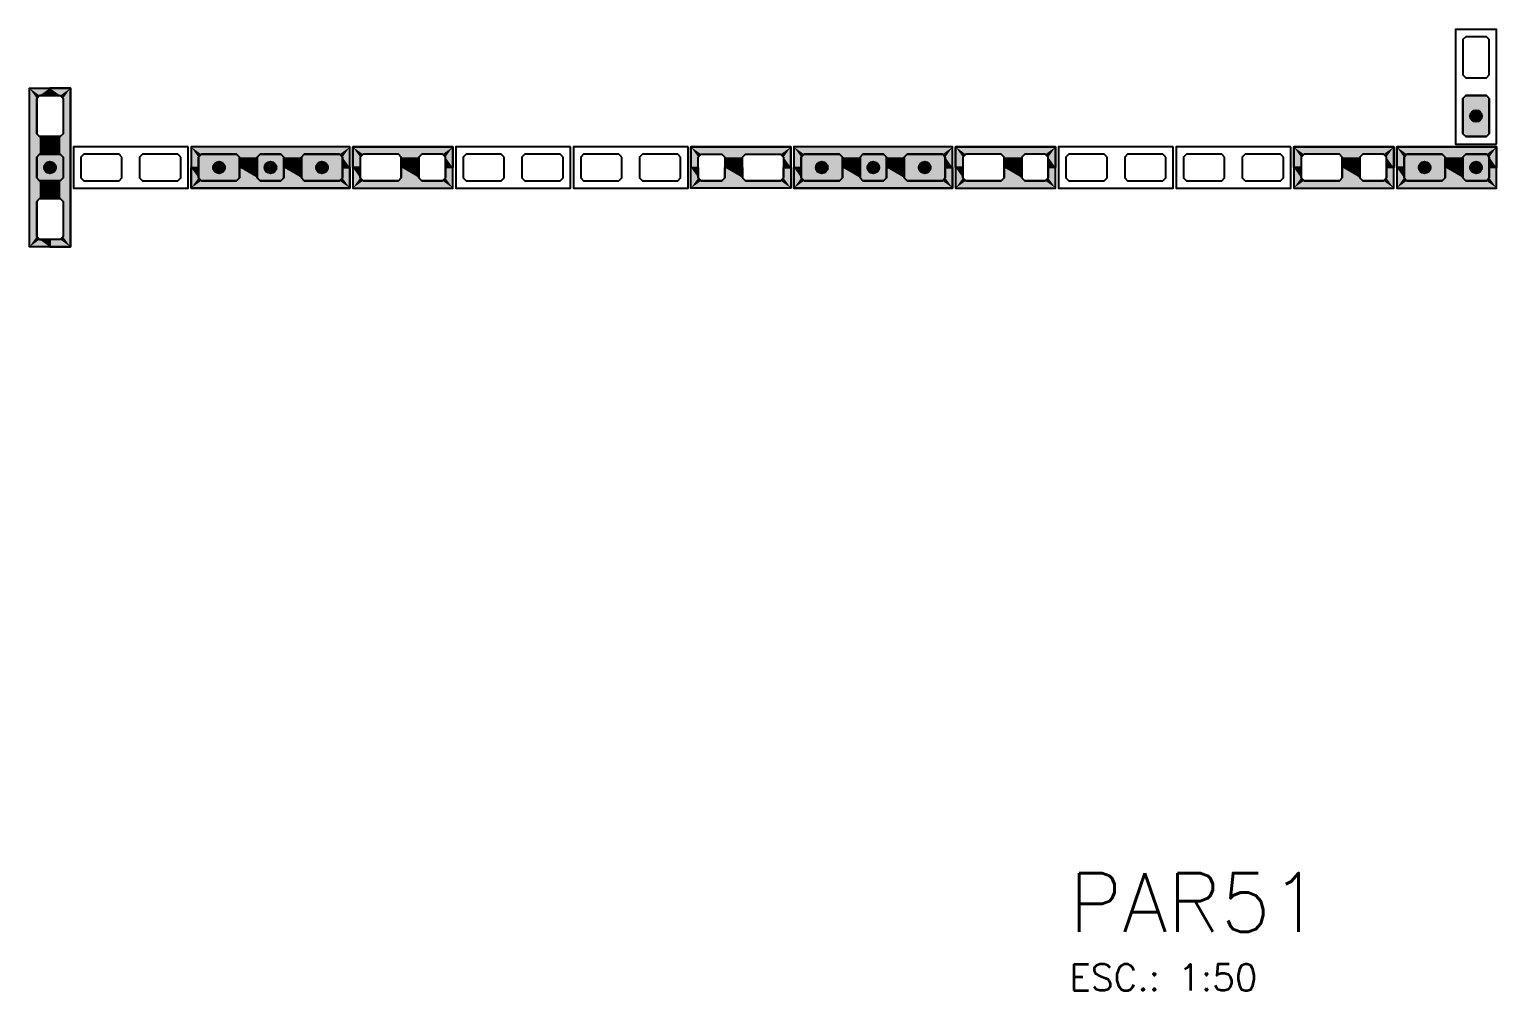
# Model space of a CAD drawing. Extents: x -1.9 to 86, y -1.6 to 60.9.
# Drawn here: x 22.74 to 32.72, y 21.51 to 28.05 of the extents above; entities that cross this region are included whole.
import ezdxf

# ---------------------------------------------------------------- set-up
doc = ezdxf.new("R2010")
doc.units = 0
doc.header["$MEASUREMENT"] = 0
for name, color, linetype in [('PENA_01', 1, 'CONTINUOUS'), ('PENA_02', 2, 'CONTINUOUS'), ('PENA_03', 3, 'CONTINUOUS'), ('PENA_06', 6, 'CONTINUOUS'), ('PENA_11', 252, 'CONTINUOUS'), ('PENA_19', 240, 'CONTINUOUS'), ('PENA_21', 100, 'CONTINUOUS')]:
    doc.layers.add(name, color=color, linetype=linetype)
doc.styles.get("Standard").update_dxf_attribs({"font": 'ROMANS.SHX'})

msp = doc.modelspace()

# ---------------------------------------------------------------- linework, layer by layer
at = {"layer": 'PENA_01', "linetype": 'Continuous'}
for points in [[(32.6496, 27.7206), (32.6696, 27.7406), (32.6696, 27.9806), (32.6496, 28.0006), (32.5096, 28.0006), (32.4896, 27.9806), (32.4896, 27.7406), (32.5096, 27.7206), (32.6496, 27.7206)], [(22.9496, 27.6006), (22.9696, 27.5806), (22.9696, 27.3406), (22.9496, 27.3206), (22.8096, 27.3206), (22.7896, 27.3406), (22.7896, 27.5806), (22.8096, 27.6006), (22.9496, 27.6006)], [(32.6496, 27.3206), (32.6696, 27.3406), (32.6696, 27.5806), (32.6496, 27.6006), (32.5096, 27.6006), (32.4896, 27.5806), (32.4896, 27.3406), (32.5096, 27.3206), (32.6496, 27.3206)], [(22.9496, 27.2006), (22.9696, 27.1806), (22.9696, 27.0406), (22.9496, 27.0206), (22.8096, 27.0206), (22.7896, 27.0406), (22.7896, 27.1806), (22.8096, 27.2006), (22.9496, 27.2006)], [(23.3696, 27.1806), (23.3496, 27.2006), (23.1096, 27.2006), (23.0896, 27.1806), (23.0896, 27.0406), (23.1096, 27.0206), (23.3496, 27.0206), (23.3696, 27.0406), (23.3696, 27.1806)], [(23.7696, 27.1806), (23.7496, 27.2006), (23.5096, 27.2006), (23.4896, 27.1806), (23.4896, 27.0406), (23.5096, 27.0206), (23.7496, 27.0206), (23.7696, 27.0406), (23.7696, 27.1806)], [(23.8896, 27.0406), (23.9096, 27.0206), (24.1496, 27.0206), (24.1696, 27.0406), (24.1696, 27.1806), (24.1496, 27.2006), (23.9096, 27.2006), (23.8896, 27.1806), (23.8896, 27.0406)], [(24.2896, 27.0406), (24.3096, 27.0206), (24.4496, 27.0206), (24.4696, 27.0406), (24.4696, 27.1806), (24.4496, 27.2006), (24.3096, 27.2006), (24.2896, 27.1806), (24.2896, 27.0406)], [(24.5896, 27.0406), (24.6096, 27.0206), (24.8496, 27.0206), (24.8696, 27.0406), (24.8696, 27.1806), (24.8496, 27.2006), (24.6096, 27.2006), (24.5896, 27.1806), (24.5896, 27.0406)], [(25.2496, 27.2006), (25.0096, 27.2006), (24.9896, 27.1806), (24.9896, 27.0406), (25.0096, 27.0206), (25.2496, 27.0206), (25.2696, 27.0406), (25.2696, 27.1806), (25.2496, 27.2006)], [(25.5496, 27.2006), (25.4096, 27.2006), (25.3896, 27.1806), (25.3896, 27.0406), (25.4096, 27.0206), (25.5496, 27.0206), (25.5696, 27.0406), (25.5696, 27.1806), (25.5496, 27.2006)], [(25.9696, 27.1806), (25.9496, 27.2006), (25.7096, 27.2006), (25.6896, 27.1806), (25.6896, 27.0406), (25.7096, 27.0206), (25.9496, 27.0206), (25.9696, 27.0406), (25.9696, 27.1806)], [(26.3696, 27.1806), (26.3496, 27.2006), (26.1096, 27.2006), (26.0896, 27.1806), (26.0896, 27.0406), (26.1096, 27.0206), (26.3496, 27.0206), (26.3696, 27.0406), (26.3696, 27.1806)], [(26.7696, 27.1806), (26.7496, 27.2006), (26.5096, 27.2006), (26.4896, 27.1806), (26.4896, 27.0406), (26.5096, 27.0206), (26.7496, 27.0206), (26.7696, 27.0406), (26.7696, 27.1806)], [(27.1696, 27.1806), (27.1496, 27.2006), (26.9096, 27.2006), (26.8896, 27.1806), (26.8896, 27.0406), (26.9096, 27.0206), (27.1496, 27.0206), (27.1696, 27.0406), (27.1696, 27.1806)], [(27.3096, 27.2006), (27.4496, 27.2006), (27.4696, 27.1806), (27.4696, 27.0406), (27.4496, 27.0206), (27.3096, 27.0206), (27.2896, 27.0406), (27.2896, 27.1806), (27.3096, 27.2006)], [(27.6096, 27.2006), (27.8496, 27.2006), (27.8696, 27.1806), (27.8696, 27.0406), (27.8496, 27.0206), (27.6096, 27.0206), (27.5896, 27.0406), (27.5896, 27.1806), (27.6096, 27.2006)], [(27.9896, 27.0406), (28.0096, 27.0206), (28.2496, 27.0206), (28.2696, 27.0406), (28.2696, 27.1806), (28.2496, 27.2006), (28.0096, 27.2006), (27.9896, 27.1806), (27.9896, 27.0406)], [(28.3896, 27.0406), (28.4096, 27.0206), (28.5496, 27.0206), (28.5696, 27.0406), (28.5696, 27.1806), (28.5496, 27.2006), (28.4096, 27.2006), (28.3896, 27.1806), (28.3896, 27.0406)], [(28.6896, 27.0406), (28.7096, 27.0206), (28.9496, 27.0206), (28.9696, 27.0406), (28.9696, 27.1806), (28.9496, 27.2006), (28.7096, 27.2006), (28.6896, 27.1806), (28.6896, 27.0406)], [(29.3496, 27.2006), (29.1096, 27.2006), (29.0896, 27.1806), (29.0896, 27.0406), (29.1096, 27.0206), (29.3496, 27.0206), (29.3696, 27.0406), (29.3696, 27.1806), (29.3496, 27.2006)], [(29.6496, 27.2006), (29.5096, 27.2006), (29.4896, 27.1806), (29.4896, 27.0406), (29.5096, 27.0206), (29.6496, 27.0206), (29.6696, 27.0406), (29.6696, 27.1806), (29.6496, 27.2006)], [(30.0696, 27.1806), (30.0496, 27.2006), (29.8096, 27.2006), (29.7896, 27.1806), (29.7896, 27.0406), (29.8096, 27.0206), (30.0496, 27.0206), (30.0696, 27.0406), (30.0696, 27.1806)], [(30.4696, 27.1806), (30.4496, 27.2006), (30.2096, 27.2006), (30.1896, 27.1806), (30.1896, 27.0406), (30.2096, 27.0206), (30.4496, 27.0206), (30.4696, 27.0406), (30.4696, 27.1806)], [(30.8696, 27.1806), (30.8496, 27.2006), (30.6096, 27.2006), (30.5896, 27.1806), (30.5896, 27.0406), (30.6096, 27.0206), (30.8496, 27.0206), (30.8696, 27.0406), (30.8696, 27.1806)], [(31.2696, 27.1806), (31.2496, 27.2006), (31.0096, 27.2006), (30.9896, 27.1806), (30.9896, 27.0406), (31.0096, 27.0206), (31.2496, 27.0206), (31.2696, 27.0406), (31.2696, 27.1806)], [(31.6496, 27.2006), (31.4096, 27.2006), (31.3896, 27.1806), (31.3896, 27.0406), (31.4096, 27.0206), (31.6496, 27.0206), (31.6696, 27.0406), (31.6696, 27.1806), (31.6496, 27.2006)], [(31.9496, 27.2006), (31.8096, 27.2006), (31.7896, 27.1806), (31.7896, 27.0406), (31.8096, 27.0206), (31.9496, 27.0206), (31.9696, 27.0406), (31.9696, 27.1806), (31.9496, 27.2006)], [(32.3496, 27.2006), (32.1096, 27.2006), (32.0896, 27.1806), (32.0896, 27.0406), (32.1096, 27.0206), (32.3496, 27.0206), (32.3696, 27.0406), (32.3696, 27.1806), (32.3496, 27.2006)], [(32.6496, 27.2006), (32.5096, 27.2006), (32.4896, 27.1806), (32.4896, 27.0406), (32.5096, 27.0206), (32.6496, 27.0206), (32.6696, 27.0406), (32.6696, 27.1806), (32.6496, 27.2006)], [(22.9496, 26.9006), (22.9696, 26.8806), (22.9696, 26.6406), (22.9496, 26.6206), (22.8096, 26.6206), (22.7896, 26.6406), (22.7896, 26.8806), (22.8096, 26.9006), (22.9496, 26.9006)]]:
    msp.add_lwpolyline(points, dxfattribs=at)
at = {"layer": 'PENA_02', "linetype": 'Continuous'}
for p, q in [((22.7396, 26.5706), (22.7396, 27.6506)), ((22.7396, 27.6506), (23.0196, 27.6506)), ((23.0196, 27.6506), (23.0196, 26.5706)), ((24.9196, 27.2506), (23.8396, 27.2506)), ((23.8396, 27.2506), (23.8396, 26.9706)), ((24.9196, 26.9706), (24.9196, 27.2506)), ((29.0196, 27.2506), (27.9396, 27.2506)), ((27.9396, 27.2506), (27.9396, 26.9706)), ((29.0196, 26.9706), (29.0196, 27.2506)), ((23.8396, 26.9706), (24.9196, 26.9706)), ((27.9396, 26.9706), (29.0196, 26.9706)), ((23.0196, 26.5706), (22.7396, 26.5706))]:
    msp.add_line(p, q, dxfattribs=at)
for points in [[(32.7196, 27.2706), (32.7196, 28.0506), (32.4396, 28.0506), (32.4396, 27.2706), (32.7196, 27.2706)], [(23.8196, 27.2506), (23.0396, 27.2506), (23.0396, 26.9706), (23.8196, 26.9706), (23.8196, 27.2506)], [(25.6196, 27.2506), (24.9396, 27.2506), (24.9396, 26.9706), (25.6196, 26.9706), (25.6196, 27.2506)], [(26.4196, 27.2506), (25.6396, 27.2506), (25.6396, 26.9706), (26.4196, 26.9706), (26.4196, 27.2506)], [(27.2196, 27.2506), (26.4396, 27.2506), (26.4396, 26.9706), (27.2196, 26.9706), (27.2196, 27.2506)], [(27.2396, 27.2506), (27.9196, 27.2506), (27.9196, 26.9706), (27.2396, 26.9706), (27.2396, 27.2506)], [(29.7196, 27.2506), (29.0396, 27.2506), (29.0396, 26.9706), (29.7196, 26.9706), (29.7196, 27.2506)], [(30.5196, 27.2506), (29.7396, 27.2506), (29.7396, 26.9706), (30.5196, 26.9706), (30.5196, 27.2506)], [(31.3196, 27.2506), (30.5396, 27.2506), (30.5396, 26.9706), (31.3196, 26.9706), (31.3196, 27.2506)], [(32.0196, 27.2506), (31.3396, 27.2506), (31.3396, 26.9706), (32.0196, 26.9706), (32.0196, 27.2506)], [(32.7196, 27.2506), (32.0396, 27.2506), (32.0396, 26.9706), (32.7196, 26.9706), (32.7196, 27.2506)]]:
    msp.add_lwpolyline(points, dxfattribs=at)
at = {"layer": 'PENA_03', "linetype": 'Continuous'}
for points in [[(32.5096, 27.3206), (32.4896, 27.3406), (32.4896, 27.5806), (32.5096, 27.6006), (32.6496, 27.6006), (32.6696, 27.5806), (32.6696, 27.3406), (32.6496, 27.3206), (32.5096, 27.3206)], [(22.9696, 27.0406), (22.9496, 27.0206), (22.8096, 27.0206), (22.7896, 27.0406), (22.7896, 27.1806), (22.8096, 27.2006), (22.9496, 27.2006), (22.9696, 27.1806), (22.9696, 27.0406)], [(24.1696, 27.0406), (24.1496, 27.0206), (23.9096, 27.0206), (23.8896, 27.0406), (23.8896, 27.1806), (23.9096, 27.2006), (24.1496, 27.2006), (24.1696, 27.1806), (24.1696, 27.0406)], [(24.4696, 27.0406), (24.4496, 27.0206), (24.3096, 27.0206), (24.2896, 27.0406), (24.2896, 27.1806), (24.3096, 27.2006), (24.4496, 27.2006), (24.4696, 27.1806), (24.4696, 27.0406)], [(24.8696, 27.0406), (24.8496, 27.0206), (24.6096, 27.0206), (24.5896, 27.0406), (24.5896, 27.1806), (24.6096, 27.2006), (24.8496, 27.2006), (24.8696, 27.1806), (24.8696, 27.0406)], [(28.2696, 27.0406), (28.2496, 27.0206), (28.0096, 27.0206), (27.9896, 27.0406), (27.9896, 27.1806), (28.0096, 27.2006), (28.2496, 27.2006), (28.2696, 27.1806), (28.2696, 27.0406)], [(28.5696, 27.0406), (28.5496, 27.0206), (28.4096, 27.0206), (28.3896, 27.0406), (28.3896, 27.1806), (28.4096, 27.2006), (28.5496, 27.2006), (28.5696, 27.1806), (28.5696, 27.0406)], [(28.9696, 27.0406), (28.9496, 27.0206), (28.7096, 27.0206), (28.6896, 27.0406), (28.6896, 27.1806), (28.7096, 27.2006), (28.9496, 27.2006), (28.9696, 27.1806), (28.9696, 27.0406)], [(32.3696, 27.0406), (32.3496, 27.0206), (32.1096, 27.0206), (32.0896, 27.0406), (32.0896, 27.1806), (32.1096, 27.2006), (32.3496, 27.2006), (32.3696, 27.1806), (32.3696, 27.0406)], [(32.6696, 27.0406), (32.6496, 27.0206), (32.5096, 27.0206), (32.4896, 27.0406), (32.4896, 27.1806), (32.5096, 27.2006), (32.6496, 27.2006), (32.6696, 27.1806), (32.6696, 27.0406)]]:
    msp.add_lwpolyline(points, dxfattribs=at)
for centre in [(32.5796, 27.4606), (22.8796, 27.1106), (24.0296, 27.1106), (24.3796, 27.1106), (24.7296, 27.1106), (28.1296, 27.1106), (28.4796, 27.1106), (28.8296, 27.1106), (32.2296, 27.1106), (32.5796, 27.1106)]:
    msp.add_circle(centre, 0.04, dxfattribs=at)
for points in [[(32.6196, 27.4606), (32.5596, 27.4952), (32.542, 27.4742)], [(32.6196, 27.4606), (32.542, 27.4742), (32.542, 27.4469)], [(32.6196, 27.4606), (32.542, 27.4469), (32.5596, 27.4259)], [(32.6196, 27.4606), (32.5866, 27.5), (32.5596, 27.4952)], [(32.6196, 27.4606), (32.5596, 27.4259), (32.5866, 27.4212)], [(32.6196, 27.4606), (32.6103, 27.4863), (32.5866, 27.5)], [(32.6196, 27.4606), (32.5866, 27.4212), (32.6103, 27.4349)], [(32.6196, 27.4606), (32.6103, 27.4349), (32.6196, 27.4606)], [(22.9196, 27.1106), (22.8866, 27.15), (22.8596, 27.1452)], [(22.9196, 27.1106), (22.9103, 27.1363), (22.8866, 27.15)], [(24.0696, 27.1106), (24.0366, 27.15), (24.0096, 27.1452)], [(24.0696, 27.1106), (24.0603, 27.1363), (24.0366, 27.15)], [(24.4196, 27.1106), (24.3866, 27.15), (24.3596, 27.1452)], [(24.4196, 27.1106), (24.4103, 27.1363), (24.3866, 27.15)], [(24.7696, 27.1106), (24.7366, 27.15), (24.7096, 27.1452)], [(24.7696, 27.1106), (24.7603, 27.1363), (24.7366, 27.15)], [(28.1696, 27.1106), (28.1366, 27.15), (28.1096, 27.1452)], [(28.1696, 27.1106), (28.1603, 27.1363), (28.1366, 27.15)], [(28.5196, 27.1106), (28.4866, 27.15), (28.4596, 27.1452)], [(28.5196, 27.1106), (28.5103, 27.1363), (28.4866, 27.15)], [(28.8696, 27.1106), (28.8366, 27.15), (28.8096, 27.1452)], [(28.8696, 27.1106), (28.8603, 27.1363), (28.8366, 27.15)], [(32.2696, 27.1106), (32.2366, 27.15), (32.2096, 27.1452)], [(32.2696, 27.1106), (32.2603, 27.1363), (32.2366, 27.15)], [(32.6196, 27.1106), (32.5866, 27.15), (32.5596, 27.1452)], [(32.6196, 27.1106), (32.6103, 27.1363), (32.5866, 27.15)], [(22.9196, 27.1106), (22.8596, 27.1452), (22.842, 27.1242)], [(22.9196, 27.1106), (22.842, 27.1242), (22.842, 27.0969)], [(22.9196, 27.1106), (22.842, 27.0969), (22.8596, 27.0759)], [(22.9196, 27.1106), (22.8596, 27.0759), (22.8866, 27.0712)], [(22.9196, 27.1106), (22.8866, 27.0712), (22.9103, 27.0849)], [(22.9196, 27.1106), (22.9103, 27.0849), (22.9196, 27.1106)], [(24.0696, 27.1106), (24.0096, 27.1452), (23.992, 27.1242)], [(24.0696, 27.1106), (23.992, 27.1242), (23.992, 27.0969)], [(24.0696, 27.1106), (23.992, 27.0969), (24.0096, 27.0759)], [(24.0696, 27.1106), (24.0096, 27.0759), (24.0366, 27.0712)], [(24.0696, 27.1106), (24.0366, 27.0712), (24.0603, 27.0849)], [(24.0696, 27.1106), (24.0603, 27.0849), (24.0696, 27.1106)], [(24.4196, 27.1106), (24.3596, 27.1452), (24.342, 27.1242)], [(24.4196, 27.1106), (24.342, 27.1242), (24.342, 27.0969)], [(24.4196, 27.1106), (24.342, 27.0969), (24.3596, 27.0759)], [(24.4196, 27.1106), (24.3596, 27.0759), (24.3866, 27.0712)], [(24.4196, 27.1106), (24.3866, 27.0712), (24.4103, 27.0849)], [(24.4196, 27.1106), (24.4103, 27.0849), (24.4196, 27.1106)], [(24.7696, 27.1106), (24.7096, 27.1452), (24.692, 27.1242)], [(24.7696, 27.1106), (24.692, 27.1242), (24.692, 27.0969)], [(24.7696, 27.1106), (24.692, 27.0969), (24.7096, 27.0759)], [(24.7696, 27.1106), (24.7096, 27.0759), (24.7366, 27.0712)], [(24.7696, 27.1106), (24.7366, 27.0712), (24.7603, 27.0849)], [(24.7696, 27.1106), (24.7603, 27.0849), (24.7696, 27.1106)], [(28.1696, 27.1106), (28.1096, 27.1452), (28.092, 27.1242)], [(28.1696, 27.1106), (28.092, 27.1242), (28.092, 27.0969)], [(28.1696, 27.1106), (28.092, 27.0969), (28.1096, 27.0759)], [(28.1696, 27.1106), (28.1096, 27.0759), (28.1366, 27.0712)], [(28.1696, 27.1106), (28.1366, 27.0712), (28.1603, 27.0849)], [(28.1696, 27.1106), (28.1603, 27.0849), (28.1696, 27.1106)], [(28.5196, 27.1106), (28.4596, 27.1452), (28.442, 27.1242)], [(28.5196, 27.1106), (28.442, 27.1242), (28.442, 27.0969)], [(28.5196, 27.1106), (28.442, 27.0969), (28.4596, 27.0759)], [(28.5196, 27.1106), (28.4596, 27.0759), (28.4866, 27.0712)], [(28.5196, 27.1106), (28.4866, 27.0712), (28.5103, 27.0849)], [(28.5196, 27.1106), (28.5103, 27.0849), (28.5196, 27.1106)], [(28.8696, 27.1106), (28.8096, 27.1452), (28.792, 27.1242)], [(28.8696, 27.1106), (28.792, 27.1242), (28.792, 27.0969)], [(28.8696, 27.1106), (28.792, 27.0969), (28.8096, 27.0759)], [(28.8696, 27.1106), (28.8096, 27.0759), (28.8366, 27.0712)], [(28.8696, 27.1106), (28.8366, 27.0712), (28.8603, 27.0849)], [(28.8696, 27.1106), (28.8603, 27.0849), (28.8696, 27.1106)], [(32.2696, 27.1106), (32.2096, 27.1452), (32.192, 27.1242)], [(32.2696, 27.1106), (32.192, 27.1242), (32.192, 27.0969)], [(32.2696, 27.1106), (32.192, 27.0969), (32.2096, 27.0759)], [(32.2696, 27.1106), (32.2096, 27.0759), (32.2366, 27.0712)], [(32.2696, 27.1106), (32.2366, 27.0712), (32.2603, 27.0849)], [(32.2696, 27.1106), (32.2603, 27.0849), (32.2696, 27.1106)], [(32.6196, 27.1106), (32.5596, 27.1452), (32.542, 27.1242)], [(32.6196, 27.1106), (32.542, 27.1242), (32.542, 27.0969)], [(32.6196, 27.1106), (32.542, 27.0969), (32.5596, 27.0759)], [(32.6196, 27.1106), (32.5596, 27.0759), (32.5866, 27.0712)], [(32.6196, 27.1106), (32.5866, 27.0712), (32.6103, 27.0849)], [(32.6196, 27.1106), (32.6103, 27.0849), (32.6196, 27.1106)]]:
    msp.add_solid(points, dxfattribs=at)
at = {"layer": 'PENA_11', "linetype": 'Continuous'}
for points in [[(32.5096, 27.3206), (32.4896, 27.5806), (32.5096, 27.6006)], [(32.5096, 27.3206), (32.4896, 27.3406), (32.4896, 27.5806)], [(32.5096, 27.3206), (32.5096, 27.6006), (32.6496, 27.6006)], [(32.5096, 27.3206), (32.6496, 27.6006), (32.6696, 27.5806)], [(32.5096, 27.3206), (32.6696, 27.5806), (32.6696, 27.3406)], [(32.5096, 27.3206), (32.6696, 27.3406), (32.6496, 27.3206)], [(32.5096, 27.3206), (32.6496, 27.3206), (32.5096, 27.3206)], [(22.9696, 27.0406), (22.7896, 27.1806), (22.8096, 27.2006)], [(22.9696, 27.0406), (22.7896, 27.0406), (22.7896, 27.1806)], [(22.9696, 27.0406), (22.8096, 27.2006), (22.9496, 27.2006)], [(22.9696, 27.0406), (22.9496, 27.2006), (22.9696, 27.1806)], [(22.9696, 27.0406), (22.9696, 27.1806), (22.9696, 27.0406)], [(24.1696, 27.0406), (23.8896, 27.1806), (23.9096, 27.2006)], [(24.1696, 27.0406), (23.8896, 27.0406), (23.8896, 27.1806)], [(24.1696, 27.0406), (23.9096, 27.2006), (24.1496, 27.2006)], [(24.1696, 27.0406), (24.1496, 27.2006), (24.1696, 27.1806)], [(24.1696, 27.0406), (24.1696, 27.1806), (24.1696, 27.0406)], [(24.4696, 27.0406), (24.2896, 27.1806), (24.3096, 27.2006)], [(24.4696, 27.0406), (24.2896, 27.0406), (24.2896, 27.1806)], [(24.4696, 27.0406), (24.3096, 27.2006), (24.4496, 27.2006)], [(24.4696, 27.0406), (24.4496, 27.2006), (24.4696, 27.1806)], [(24.4696, 27.0406), (24.4696, 27.1806), (24.4696, 27.0406)], [(24.8696, 27.0406), (24.5896, 27.1806), (24.6096, 27.2006)], [(24.8696, 27.0406), (24.5896, 27.0406), (24.5896, 27.1806)], [(24.8696, 27.0406), (24.6096, 27.2006), (24.8496, 27.2006)], [(24.8696, 27.0406), (24.8496, 27.2006), (24.8696, 27.1806)], [(24.8696, 27.0406), (24.8696, 27.1806), (24.8696, 27.0406)], [(28.2696, 27.0406), (27.9896, 27.1806), (28.0096, 27.2006)], [(28.2696, 27.0406), (27.9896, 27.0406), (27.9896, 27.1806)], [(28.2696, 27.0406), (28.0096, 27.2006), (28.2496, 27.2006)], [(28.2696, 27.0406), (28.2496, 27.2006), (28.2696, 27.1806)], [(28.2696, 27.0406), (28.2696, 27.1806), (28.2696, 27.0406)], [(28.5696, 27.0406), (28.3896, 27.1806), (28.4096, 27.2006)], [(28.5696, 27.0406), (28.3896, 27.0406), (28.3896, 27.1806)], [(28.5696, 27.0406), (28.4096, 27.2006), (28.5496, 27.2006)], [(28.5696, 27.0406), (28.5496, 27.2006), (28.5696, 27.1806)], [(28.5696, 27.0406), (28.5696, 27.1806), (28.5696, 27.0406)], [(28.9696, 27.0406), (28.6896, 27.1806), (28.7096, 27.2006)], [(28.9696, 27.0406), (28.6896, 27.0406), (28.6896, 27.1806)], [(28.9696, 27.0406), (28.7096, 27.2006), (28.9496, 27.2006)], [(28.9696, 27.0406), (28.9496, 27.2006), (28.9696, 27.1806)], [(28.9696, 27.0406), (28.9696, 27.1806), (28.9696, 27.0406)], [(32.3696, 27.0406), (32.0896, 27.1806), (32.1096, 27.2006)], [(32.3696, 27.0406), (32.0896, 27.0406), (32.0896, 27.1806)], [(32.3696, 27.0406), (32.1096, 27.2006), (32.3496, 27.2006)], [(32.3696, 27.0406), (32.3496, 27.2006), (32.3696, 27.1806)], [(32.3696, 27.0406), (32.3696, 27.1806), (32.3696, 27.0406)], [(32.6696, 27.0406), (32.4896, 27.1806), (32.5096, 27.2006)], [(32.6696, 27.0406), (32.4896, 27.0406), (32.4896, 27.1806)], [(32.6696, 27.0406), (32.5096, 27.2006), (32.6496, 27.2006)], [(32.6696, 27.0406), (32.6496, 27.2006), (32.6696, 27.1806)], [(32.6696, 27.0406), (32.6696, 27.1806), (32.6696, 27.0406)], [(22.9696, 27.0406), (22.8096, 27.0206), (22.7896, 27.0406)], [(22.9696, 27.0406), (22.9496, 27.0206), (22.8096, 27.0206)], [(24.1696, 27.0406), (23.9096, 27.0206), (23.8896, 27.0406)], [(24.1696, 27.0406), (24.1496, 27.0206), (23.9096, 27.0206)], [(24.4696, 27.0406), (24.3096, 27.0206), (24.2896, 27.0406)], [(24.4696, 27.0406), (24.4496, 27.0206), (24.3096, 27.0206)], [(24.8696, 27.0406), (24.6096, 27.0206), (24.5896, 27.0406)], [(24.8696, 27.0406), (24.8496, 27.0206), (24.6096, 27.0206)], [(28.2696, 27.0406), (28.0096, 27.0206), (27.9896, 27.0406)], [(28.2696, 27.0406), (28.2496, 27.0206), (28.0096, 27.0206)], [(28.5696, 27.0406), (28.4096, 27.0206), (28.3896, 27.0406)], [(28.5696, 27.0406), (28.5496, 27.0206), (28.4096, 27.0206)], [(28.9696, 27.0406), (28.7096, 27.0206), (28.6896, 27.0406)], [(28.9696, 27.0406), (28.9496, 27.0206), (28.7096, 27.0206)], [(32.3696, 27.0406), (32.1096, 27.0206), (32.0896, 27.0406)], [(32.3696, 27.0406), (32.3496, 27.0206), (32.1096, 27.0206)], [(32.6696, 27.0406), (32.5096, 27.0206), (32.4896, 27.0406)], [(32.6696, 27.0406), (32.6496, 27.0206), (32.5096, 27.0206)]]:
    msp.add_solid(points, dxfattribs=at)
at = {"layer": 'PENA_19', "linetype": 'Continuous'}
for points in [[(22.8796, 27.6506), (22.8796, 27.6006), (22.8096, 27.6006), (22.7896, 27.5806), (22.7896, 27.3406), (22.8096, 27.3206), (22.8796, 27.3206), (22.8796, 27.2006), (22.8096, 27.2006), (22.7896, 27.1806), (22.7896, 27.0406), (22.8096, 27.0206), (22.8796, 27.0206), (22.8796, 26.9006), (22.8096, 26.9006), (22.7896, 26.8806), (22.7896, 26.6406), (22.8096, 26.6206), (22.8796, 26.6206), (22.8796, 26.5706), (22.7396, 26.5706), (22.7396, 27.6506), (22.8796, 27.6506)], [(22.8796, 27.6506), (22.8796, 27.6006), (22.9496, 27.6006), (22.9696, 27.5806), (22.9696, 27.3406), (22.9496, 27.3206), (22.8796, 27.3206), (22.8796, 27.2006), (22.9496, 27.2006), (22.9696, 27.1806), (22.9696, 27.0406), (22.9496, 27.0206), (22.8796, 27.0206), (22.8796, 26.9006), (22.9496, 26.9006), (22.9696, 26.8806), (22.9696, 26.6406), (22.9496, 26.6206), (22.8796, 26.6206), (22.8796, 26.5706), (23.0196, 26.5706), (23.0196, 27.6506), (22.8796, 27.6506)], [(23.8396, 27.1106), (23.8896, 27.1106), (23.8896, 27.1806), (23.9096, 27.2006), (24.1496, 27.2006), (24.1696, 27.1806), (24.1696, 27.1106), (24.2896, 27.1106), (24.2896, 27.1806), (24.3096, 27.2006), (24.4496, 27.2006), (24.4696, 27.1806), (24.4696, 27.1106), (24.5896, 27.1106), (24.5896, 27.1806), (24.6096, 27.2006), (24.8496, 27.2006), (24.8696, 27.1806), (24.8696, 27.1106), (24.9196, 27.1106), (24.9196, 27.2506), (23.8396, 27.2506), (23.8396, 27.1106)], [(27.9396, 27.1106), (27.9896, 27.1106), (27.9896, 27.1806), (28.0096, 27.2006), (28.2496, 27.2006), (28.2696, 27.1806), (28.2696, 27.1106), (28.3896, 27.1106), (28.3896, 27.1806), (28.4096, 27.2006), (28.5496, 27.2006), (28.5696, 27.1806), (28.5696, 27.1106), (28.6896, 27.1106), (28.6896, 27.1806), (28.7096, 27.2006), (28.9496, 27.2006), (28.9696, 27.1806), (28.9696, 27.1106), (29.0196, 27.1106), (29.0196, 27.2506), (27.9396, 27.2506), (27.9396, 27.1106)], [(23.8396, 27.1106), (23.8896, 27.1106), (23.8896, 27.0406), (23.9096, 27.0206), (24.1496, 27.0206), (24.1696, 27.0406), (24.1696, 27.1106), (24.2896, 27.1106), (24.2896, 27.0406), (24.3096, 27.0206), (24.4496, 27.0206), (24.4696, 27.0406), (24.4696, 27.1106), (24.5896, 27.1106), (24.5896, 27.0406), (24.6096, 27.0206), (24.8496, 27.0206), (24.8696, 27.0406), (24.8696, 27.1106), (24.9196, 27.1106), (24.9196, 26.9706), (23.8396, 26.9706), (23.8396, 27.1106)], [(27.9396, 27.1106), (27.9896, 27.1106), (27.9896, 27.0406), (28.0096, 27.0206), (28.2496, 27.0206), (28.2696, 27.0406), (28.2696, 27.1106), (28.3896, 27.1106), (28.3896, 27.0406), (28.4096, 27.0206), (28.5496, 27.0206), (28.5696, 27.0406), (28.5696, 27.1106), (28.6896, 27.1106), (28.6896, 27.0406), (28.7096, 27.0206), (28.9496, 27.0206), (28.9696, 27.0406), (28.9696, 27.1106), (29.0196, 27.1106), (29.0196, 26.9706), (27.9396, 26.9706), (27.9396, 27.1106)]]:
    msp.add_lwpolyline(points, dxfattribs=at)
for points in [[(22.7396, 26.5706), (22.7396, 27.6506), (22.7896, 26.6406)], [(22.7396, 27.6506), (22.7896, 27.1806), (22.7896, 26.6406)], [(22.7896, 27.3406), (22.7896, 27.1806), (22.7396, 27.6506)], [(22.7896, 27.5806), (22.7396, 27.6506), (22.8096, 27.6006)], [(22.7396, 27.6506), (22.8796, 27.6506), (22.8096, 27.6006)], [(22.7396, 27.6506), (22.7896, 27.5806), (22.7896, 27.3406)], [(22.8796, 27.6506), (22.8796, 27.6006), (22.8096, 27.6006)], [(22.8796, 27.6506), (22.9496, 27.6006), (23.0196, 27.6506)], [(22.8796, 27.6506), (22.8796, 27.6006), (22.9496, 27.6006)], [(23.0196, 27.6506), (22.9496, 27.6006), (22.9696, 27.5806)], [(23.0196, 27.6506), (22.9696, 27.5806), (23.0196, 26.5706)], [(23.0196, 26.5706), (22.9696, 27.5806), (22.9696, 27.3406)], [(22.8096, 27.3206), (22.8096, 27.2006), (22.7896, 27.3406)], [(22.8096, 27.2006), (22.7896, 27.1806), (22.7896, 27.3406)], [(22.8796, 27.3206), (22.8796, 27.2006), (22.8096, 27.3206)], [(22.8796, 27.2006), (22.8096, 27.2006), (22.8096, 27.3206)], [(22.9496, 27.3206), (22.8796, 27.3206), (22.9496, 27.2006)], [(22.8796, 27.3206), (22.8796, 27.2006), (22.9496, 27.2006)], [(22.9696, 27.1806), (22.9696, 27.3406), (22.9496, 27.3206)], [(22.9696, 27.1806), (22.9496, 27.3206), (22.9496, 27.2006)], [(23.0196, 26.5706), (22.9696, 27.3406), (22.9696, 27.1806)], [(24.9196, 27.2506), (23.8396, 27.2506), (23.9096, 27.2006)], [(23.8396, 27.2506), (23.8396, 27.1106), (23.8896, 27.1106)], [(23.8396, 27.2506), (23.8896, 27.1106), (23.8896, 27.1806)], [(23.8396, 27.2506), (23.8896, 27.1806), (23.9096, 27.2006)], [(24.9196, 27.2506), (23.9096, 27.2006), (24.1496, 27.2006)], [(24.9196, 27.2506), (24.1496, 27.2006), (24.3096, 27.2006)], [(24.9196, 27.2506), (24.3096, 27.2006), (24.4496, 27.2006)], [(24.9196, 27.2506), (24.4496, 27.2006), (24.4696, 27.1806)], [(24.9196, 27.2506), (24.4696, 27.1806), (24.6096, 27.2006)], [(24.9196, 27.2506), (24.6096, 27.2006), (24.8496, 27.2006)], [(24.9196, 27.2506), (24.8496, 27.2006), (24.8696, 27.1806)], [(24.9196, 27.2506), (24.8696, 27.1806), (24.9196, 27.1106)], [(29.0196, 27.2506), (27.9396, 27.2506), (28.0096, 27.2006)], [(27.9396, 27.2506), (27.9396, 27.1106), (27.9896, 27.1106)], [(27.9396, 27.2506), (27.9896, 27.1106), (27.9896, 27.1806)], [(27.9396, 27.2506), (27.9896, 27.1806), (28.0096, 27.2006)], [(29.0196, 27.2506), (28.0096, 27.2006), (28.2496, 27.2006)], [(29.0196, 27.2506), (28.2496, 27.2006), (28.4096, 27.2006)], [(29.0196, 27.2506), (28.4096, 27.2006), (28.5496, 27.2006)], [(29.0196, 27.2506), (28.5496, 27.2006), (28.5696, 27.1806)], [(29.0196, 27.2506), (28.5696, 27.1806), (28.7096, 27.2006)], [(29.0196, 27.2506), (28.7096, 27.2006), (28.9496, 27.2006)], [(29.0196, 27.2506), (28.9496, 27.2006), (28.9696, 27.1806)], [(29.0196, 27.2506), (28.9696, 27.1806), (29.0196, 27.1106)], [(22.7896, 26.6406), (22.7896, 27.1806), (22.7896, 26.8806)], [(22.7896, 27.1806), (22.7896, 27.0406), (22.7896, 26.8806)], [(22.9696, 27.0406), (23.0196, 26.5706), (22.9696, 27.1806)], [(24.1696, 27.1806), (24.3096, 27.2006), (24.1496, 27.2006)], [(24.1696, 27.1806), (24.2896, 27.1806), (24.3096, 27.2006)], [(24.1696, 27.1806), (24.1696, 27.1106), (24.2896, 27.1106)], [(24.1696, 27.1806), (24.2896, 27.1106), (24.2896, 27.1806)], [(24.4696, 27.1806), (24.5896, 27.1806), (24.6096, 27.2006)], [(24.4696, 27.1806), (24.4696, 27.1106), (24.5896, 27.1106)], [(24.4696, 27.1806), (24.5896, 27.1106), (24.5896, 27.1806)], [(24.9196, 27.1106), (24.8696, 27.1806), (24.8696, 27.1106)], [(28.2696, 27.1806), (28.4096, 27.2006), (28.2496, 27.2006)], [(28.2696, 27.1806), (28.3896, 27.1806), (28.4096, 27.2006)], [(28.2696, 27.1806), (28.2696, 27.1106), (28.3896, 27.1106)], [(28.2696, 27.1806), (28.3896, 27.1106), (28.3896, 27.1806)], [(28.5696, 27.1806), (28.6896, 27.1806), (28.7096, 27.2006)], [(28.5696, 27.1806), (28.5696, 27.1106), (28.6896, 27.1106)], [(28.5696, 27.1806), (28.6896, 27.1106), (28.6896, 27.1806)], [(29.0196, 27.1106), (28.9696, 27.1806), (28.9696, 27.1106)], [(23.8896, 27.0406), (23.8396, 26.9706), (23.8396, 27.1106)], [(23.8896, 27.0406), (23.8396, 27.1106), (23.8896, 27.1106)], [(24.2896, 27.1106), (24.2896, 27.0406), (24.1696, 27.1106)], [(24.2896, 27.0406), (24.3096, 27.0206), (24.1696, 27.1106)], [(24.1696, 27.1106), (24.3096, 27.0206), (24.1696, 27.0406)], [(24.4696, 27.1106), (24.5896, 27.1106), (24.5896, 27.0406)], [(24.4696, 27.1106), (24.5896, 27.0406), (24.6096, 27.0206)], [(24.4696, 27.1106), (24.6096, 27.0206), (24.4696, 27.0406)], [(24.9196, 26.9706), (24.8696, 27.0406), (24.8696, 27.1106)], [(24.9196, 26.9706), (24.8696, 27.1106), (24.9196, 27.1106)], [(27.9896, 27.0406), (27.9396, 26.9706), (27.9396, 27.1106)], [(27.9896, 27.0406), (27.9396, 27.1106), (27.9896, 27.1106)], [(28.3896, 27.1106), (28.3896, 27.0406), (28.2696, 27.1106)], [(28.3896, 27.0406), (28.4096, 27.0206), (28.2696, 27.1106)], [(28.2696, 27.1106), (28.4096, 27.0206), (28.2696, 27.0406)], [(28.5696, 27.1106), (28.6896, 27.1106), (28.6896, 27.0406)], [(28.5696, 27.1106), (28.6896, 27.0406), (28.7096, 27.0206)], [(28.5696, 27.1106), (28.7096, 27.0206), (28.5696, 27.0406)], [(29.0196, 26.9706), (28.9696, 27.0406), (28.9696, 27.1106)], [(29.0196, 26.9706), (28.9696, 27.1106), (29.0196, 27.1106)], [(22.7896, 26.8806), (22.7896, 27.0406), (22.8096, 26.9006)], [(22.7896, 27.0406), (22.8096, 27.0206), (22.8096, 26.9006)], [(22.8096, 26.9006), (22.8096, 27.0206), (22.8796, 26.9006)], [(22.8096, 27.0206), (22.8796, 27.0206), (22.8796, 26.9006)], [(22.8796, 27.0206), (22.9496, 26.9006), (22.9496, 27.0206)], [(22.9496, 26.9006), (22.8796, 27.0206), (22.8796, 26.9006)], [(22.9496, 27.0206), (22.9696, 26.8806), (22.9696, 27.0406)], [(22.9496, 26.9006), (22.9696, 26.8806), (22.9496, 27.0206)], [(22.9696, 26.8806), (23.0196, 26.5706), (22.9696, 27.0406)], [(23.8896, 27.0406), (23.9096, 27.0206), (23.8396, 26.9706)], [(24.9196, 26.9706), (23.8396, 26.9706), (23.9096, 27.0206)], [(24.9196, 26.9706), (23.9096, 27.0206), (24.1496, 27.0206)], [(24.3096, 27.0206), (24.1496, 27.0206), (24.1696, 27.0406)], [(24.9196, 26.9706), (24.1496, 27.0206), (24.3096, 27.0206)], [(24.9196, 26.9706), (24.3096, 27.0206), (24.4496, 27.0206)], [(24.9196, 26.9706), (24.4496, 27.0206), (24.4696, 27.0406)], [(24.9196, 26.9706), (24.4696, 27.0406), (24.6096, 27.0206)], [(24.9196, 26.9706), (24.6096, 27.0206), (24.8496, 27.0206)], [(24.9196, 26.9706), (24.8496, 27.0206), (24.8696, 27.0406)], [(27.9896, 27.0406), (28.0096, 27.0206), (27.9396, 26.9706)], [(29.0196, 26.9706), (27.9396, 26.9706), (28.0096, 27.0206)], [(29.0196, 26.9706), (28.0096, 27.0206), (28.2496, 27.0206)], [(28.4096, 27.0206), (28.2496, 27.0206), (28.2696, 27.0406)], [(29.0196, 26.9706), (28.2496, 27.0206), (28.4096, 27.0206)], [(29.0196, 26.9706), (28.4096, 27.0206), (28.5496, 27.0206)], [(29.0196, 26.9706), (28.5496, 27.0206), (28.5696, 27.0406)], [(29.0196, 26.9706), (28.5696, 27.0406), (28.7096, 27.0206)], [(29.0196, 26.9706), (28.7096, 27.0206), (28.9496, 27.0206)], [(29.0196, 26.9706), (28.9496, 27.0206), (28.9696, 27.0406)], [(23.0196, 26.5706), (22.9696, 26.8806), (22.9696, 26.6406)], [(22.7396, 26.5706), (22.7896, 26.6406), (22.8096, 26.6206)], [(22.8796, 26.5706), (22.7396, 26.5706), (22.8096, 26.6206)], [(22.8796, 26.6206), (22.8796, 26.5706), (22.8096, 26.6206)], [(23.0196, 26.5706), (22.9496, 26.6206), (22.8796, 26.6206)], [(23.0196, 26.5706), (22.8796, 26.6206), (22.8796, 26.5706)], [(23.0196, 26.5706), (22.9696, 26.6406), (22.9496, 26.6206)]]:
    msp.add_solid(points, dxfattribs=at)
at = {"layer": 'PENA_21', "linetype": 'Continuous'}
for points in [[(25.6196, 27.1106), (25.5696, 27.1106), (25.5696, 27.1806), (25.5496, 27.2006), (25.4096, 27.2006), (25.3896, 27.1806), (25.3896, 27.1106), (25.2696, 27.1106), (25.2696, 27.1806), (25.2496, 27.2006), (25.0096, 27.2006), (24.9896, 27.1806), (24.9896, 27.1106), (24.9396, 27.1106), (24.9396, 27.2506), (25.6196, 27.2506), (25.6196, 27.1106)], [(27.2396, 27.1106), (27.2896, 27.1106), (27.2896, 27.1806), (27.3096, 27.2006), (27.4496, 27.2006), (27.4696, 27.1806), (27.4696, 27.1106), (27.5896, 27.1106), (27.5896, 27.1806), (27.6096, 27.2006), (27.8496, 27.2006), (27.8696, 27.1806), (27.8696, 27.1106), (27.9196, 27.1106), (27.9196, 27.2506), (27.2396, 27.2506), (27.2396, 27.1106)], [(29.7196, 27.1106), (29.6696, 27.1106), (29.6696, 27.1806), (29.6496, 27.2006), (29.5096, 27.2006), (29.4896, 27.1806), (29.4896, 27.1106), (29.3696, 27.1106), (29.3696, 27.1806), (29.3496, 27.2006), (29.1096, 27.2006), (29.0896, 27.1806), (29.0896, 27.1106), (29.0396, 27.1106), (29.0396, 27.2506), (29.7196, 27.2506), (29.7196, 27.1106)], [(32.0196, 27.1106), (31.9696, 27.1106), (31.9696, 27.1806), (31.9496, 27.2006), (31.8096, 27.2006), (31.7896, 27.1806), (31.7896, 27.1106), (31.6696, 27.1106), (31.6696, 27.1806), (31.6496, 27.2006), (31.4096, 27.2006), (31.3896, 27.1806), (31.3896, 27.1106), (31.3396, 27.1106), (31.3396, 27.2506), (32.0196, 27.2506), (32.0196, 27.1106)], [(32.7196, 27.1106), (32.6696, 27.1106), (32.6696, 27.1806), (32.6496, 27.2006), (32.5096, 27.2006), (32.4896, 27.1806), (32.4896, 27.1106), (32.3696, 27.1106), (32.3696, 27.1806), (32.3496, 27.2006), (32.1096, 27.2006), (32.0896, 27.1806), (32.0896, 27.1106), (32.0396, 27.1106), (32.0396, 27.2506), (32.7196, 27.2506), (32.7196, 27.1106)], [(25.6196, 27.1106), (25.5696, 27.1106), (25.5696, 27.0406), (25.5496, 27.0206), (25.4096, 27.0206), (25.3896, 27.0406), (25.3896, 27.1106), (25.2696, 27.1106), (25.2696, 27.0406), (25.2496, 27.0206), (25.0096, 27.0206), (24.9896, 27.0406), (24.9896, 27.1106), (24.9396, 27.1106), (24.9396, 26.9706), (25.6196, 26.9706), (25.6196, 27.1106)], [(27.2396, 27.1106), (27.2896, 27.1106), (27.2896, 27.0406), (27.3096, 27.0206), (27.4496, 27.0206), (27.4696, 27.0406), (27.4696, 27.1106), (27.5896, 27.1106), (27.5896, 27.0406), (27.6096, 27.0206), (27.8496, 27.0206), (27.8696, 27.0406), (27.8696, 27.1106), (27.9196, 27.1106), (27.9196, 26.9706), (27.2396, 26.9706), (27.2396, 27.1106)], [(29.7196, 27.1106), (29.6696, 27.1106), (29.6696, 27.0406), (29.6496, 27.0206), (29.5096, 27.0206), (29.4896, 27.0406), (29.4896, 27.1106), (29.3696, 27.1106), (29.3696, 27.0406), (29.3496, 27.0206), (29.1096, 27.0206), (29.0896, 27.0406), (29.0896, 27.1106), (29.0396, 27.1106), (29.0396, 26.9706), (29.7196, 26.9706), (29.7196, 27.1106)], [(32.0196, 27.1106), (31.9696, 27.1106), (31.9696, 27.0406), (31.9496, 27.0206), (31.8096, 27.0206), (31.7896, 27.0406), (31.7896, 27.1106), (31.6696, 27.1106), (31.6696, 27.0406), (31.6496, 27.0206), (31.4096, 27.0206), (31.3896, 27.0406), (31.3896, 27.1106), (31.3396, 27.1106), (31.3396, 26.9706), (32.0196, 26.9706), (32.0196, 27.1106)], [(32.7196, 27.1106), (32.6696, 27.1106), (32.6696, 27.0406), (32.6496, 27.0206), (32.5096, 27.0206), (32.4896, 27.0406), (32.4896, 27.1106), (32.3696, 27.1106), (32.3696, 27.0406), (32.3496, 27.0206), (32.1096, 27.0206), (32.0896, 27.0406), (32.0896, 27.1106), (32.0396, 27.1106), (32.0396, 26.9706), (32.7196, 26.9706), (32.7196, 27.1106)]]:
    msp.add_lwpolyline(points, dxfattribs=at)
for points in [[(25.0096, 27.2006), (24.9896, 27.1806), (24.9396, 27.2506)], [(25.0096, 27.2006), (24.9396, 27.2506), (25.6196, 27.2506)], [(24.9896, 27.1106), (24.9396, 27.1106), (24.9396, 27.2506)], [(24.9896, 27.1106), (24.9396, 27.2506), (24.9896, 27.1806)], [(25.0096, 27.2006), (25.6196, 27.2506), (25.2496, 27.2006)], [(25.2696, 27.1806), (25.2496, 27.2006), (25.6196, 27.2506)], [(25.2696, 27.1806), (25.6196, 27.2506), (25.4096, 27.2006)], [(25.4096, 27.2006), (25.6196, 27.2506), (25.5496, 27.2006)], [(25.5696, 27.1806), (25.5496, 27.2006), (25.6196, 27.2506)], [(25.5696, 27.1806), (25.6196, 27.2506), (25.6196, 27.1106)], [(27.9196, 27.2506), (27.2396, 27.2506), (27.3096, 27.2006)], [(27.2396, 27.2506), (27.2396, 27.1106), (27.2896, 27.1106)], [(27.2396, 27.2506), (27.2896, 27.1106), (27.2896, 27.1806)], [(27.2396, 27.2506), (27.2896, 27.1806), (27.3096, 27.2006)], [(27.9196, 27.2506), (27.3096, 27.2006), (27.4496, 27.2006)], [(27.9196, 27.2506), (27.4496, 27.2006), (27.4696, 27.1806)], [(27.9196, 27.2506), (27.4696, 27.1806), (27.6096, 27.2006)], [(27.9196, 27.2506), (27.6096, 27.2006), (27.8496, 27.2006)], [(27.9196, 27.2506), (27.8496, 27.2006), (27.8696, 27.1806)], [(27.9196, 27.2506), (27.8696, 27.1806), (27.9196, 27.1106)], [(29.1096, 27.2006), (29.0896, 27.1806), (29.0396, 27.2506)], [(29.1096, 27.2006), (29.0396, 27.2506), (29.7196, 27.2506)], [(29.0896, 27.1106), (29.0396, 27.1106), (29.0396, 27.2506)], [(29.0896, 27.1106), (29.0396, 27.2506), (29.0896, 27.1806)], [(29.1096, 27.2006), (29.7196, 27.2506), (29.3496, 27.2006)], [(29.3696, 27.1806), (29.3496, 27.2006), (29.7196, 27.2506)], [(29.3696, 27.1806), (29.7196, 27.2506), (29.5096, 27.2006)], [(29.5096, 27.2006), (29.7196, 27.2506), (29.6496, 27.2006)], [(29.6696, 27.1806), (29.6496, 27.2006), (29.7196, 27.2506)], [(29.6696, 27.1806), (29.7196, 27.2506), (29.7196, 27.1106)], [(31.4096, 27.2006), (31.3896, 27.1806), (31.3396, 27.2506)], [(31.4096, 27.2006), (31.3396, 27.2506), (32.0196, 27.2506)], [(31.3896, 27.1106), (31.3396, 27.1106), (31.3396, 27.2506)], [(31.3896, 27.1106), (31.3396, 27.2506), (31.3896, 27.1806)], [(31.4096, 27.2006), (32.0196, 27.2506), (31.6496, 27.2006)], [(31.6696, 27.1806), (31.6496, 27.2006), (32.0196, 27.2506)], [(31.6696, 27.1806), (32.0196, 27.2506), (31.8096, 27.2006)], [(31.8096, 27.2006), (32.0196, 27.2506), (31.9496, 27.2006)], [(31.9696, 27.1806), (31.9496, 27.2006), (32.0196, 27.2506)], [(31.9696, 27.1806), (32.0196, 27.2506), (32.0196, 27.1106)], [(32.1096, 27.2006), (32.0896, 27.1806), (32.0396, 27.2506)], [(32.1096, 27.2006), (32.0396, 27.2506), (32.7196, 27.2506)], [(32.0896, 27.1106), (32.0396, 27.1106), (32.0396, 27.2506)], [(32.0896, 27.1106), (32.0396, 27.2506), (32.0896, 27.1806)], [(32.1096, 27.2006), (32.7196, 27.2506), (32.3496, 27.2006)], [(32.3696, 27.1806), (32.3496, 27.2006), (32.7196, 27.2506)], [(32.3696, 27.1806), (32.7196, 27.2506), (32.5096, 27.2006)], [(32.5096, 27.2006), (32.7196, 27.2506), (32.6496, 27.2006)], [(32.6696, 27.1806), (32.6496, 27.2006), (32.7196, 27.2506)], [(32.6696, 27.1806), (32.7196, 27.2506), (32.7196, 27.1106)], [(25.2696, 27.1806), (25.4096, 27.2006), (25.3896, 27.1806)], [(25.2696, 27.1806), (25.3896, 27.1806), (25.3896, 27.1106)], [(25.2696, 27.1806), (25.3896, 27.1106), (25.2696, 27.1106)], [(25.5696, 27.1806), (25.6196, 27.1106), (25.5696, 27.1106)], [(27.4696, 27.1806), (27.5896, 27.1806), (27.6096, 27.2006)], [(27.4696, 27.1806), (27.4696, 27.1106), (27.5896, 27.1106)], [(27.4696, 27.1806), (27.5896, 27.1106), (27.5896, 27.1806)], [(27.9196, 27.1106), (27.8696, 27.1806), (27.8696, 27.1106)], [(29.3696, 27.1806), (29.5096, 27.2006), (29.4896, 27.1806)], [(29.3696, 27.1806), (29.4896, 27.1806), (29.4896, 27.1106)], [(29.3696, 27.1806), (29.4896, 27.1106), (29.3696, 27.1106)], [(29.6696, 27.1806), (29.7196, 27.1106), (29.6696, 27.1106)], [(31.6696, 27.1806), (31.8096, 27.2006), (31.7896, 27.1806)], [(31.6696, 27.1806), (31.7896, 27.1806), (31.7896, 27.1106)], [(31.6696, 27.1806), (31.7896, 27.1106), (31.6696, 27.1106)], [(31.9696, 27.1806), (32.0196, 27.1106), (31.9696, 27.1106)], [(32.3696, 27.1806), (32.5096, 27.2006), (32.4896, 27.1806)], [(32.3696, 27.1806), (32.4896, 27.1806), (32.4896, 27.1106)], [(32.3696, 27.1806), (32.4896, 27.1106), (32.3696, 27.1106)], [(32.6696, 27.1806), (32.7196, 27.1106), (32.6696, 27.1106)], [(24.9396, 26.9706), (24.9896, 27.0406), (24.9396, 27.1106)], [(24.9896, 27.0406), (24.9896, 27.1106), (24.9396, 27.1106)], [(25.2696, 27.1106), (25.2696, 27.0406), (25.4096, 27.0206)], [(25.2696, 27.1106), (25.4096, 27.0206), (25.3896, 27.0406)], [(25.2696, 27.1106), (25.3896, 27.0406), (25.3896, 27.1106)], [(25.6196, 26.9706), (25.6196, 27.1106), (25.5696, 27.1106)], [(25.6196, 26.9706), (25.5696, 27.1106), (25.5696, 27.0406)], [(27.2896, 27.0406), (27.2396, 26.9706), (27.2396, 27.1106)], [(27.2896, 27.0406), (27.2396, 27.1106), (27.2896, 27.1106)], [(27.4696, 27.1106), (27.5896, 27.1106), (27.5896, 27.0406)], [(27.4696, 27.1106), (27.5896, 27.0406), (27.6096, 27.0206)], [(27.4696, 27.1106), (27.6096, 27.0206), (27.4696, 27.0406)], [(27.9196, 26.9706), (27.8696, 27.0406), (27.8696, 27.1106)], [(27.9196, 26.9706), (27.8696, 27.1106), (27.9196, 27.1106)], [(29.0396, 26.9706), (29.0896, 27.0406), (29.0396, 27.1106)], [(29.0896, 27.0406), (29.0896, 27.1106), (29.0396, 27.1106)], [(29.3696, 27.1106), (29.3696, 27.0406), (29.5096, 27.0206)], [(29.3696, 27.1106), (29.5096, 27.0206), (29.4896, 27.0406)], [(29.3696, 27.1106), (29.4896, 27.0406), (29.4896, 27.1106)], [(29.7196, 26.9706), (29.7196, 27.1106), (29.6696, 27.1106)], [(29.7196, 26.9706), (29.6696, 27.1106), (29.6696, 27.0406)], [(31.3396, 26.9706), (31.3896, 27.0406), (31.3396, 27.1106)], [(31.3896, 27.0406), (31.3896, 27.1106), (31.3396, 27.1106)], [(31.6696, 27.1106), (31.6696, 27.0406), (31.8096, 27.0206)], [(31.6696, 27.1106), (31.8096, 27.0206), (31.7896, 27.0406)], [(31.6696, 27.1106), (31.7896, 27.0406), (31.7896, 27.1106)], [(32.0196, 26.9706), (32.0196, 27.1106), (31.9696, 27.1106)], [(32.0196, 26.9706), (31.9696, 27.1106), (31.9696, 27.0406)], [(32.0396, 26.9706), (32.0896, 27.0406), (32.0396, 27.1106)], [(32.0896, 27.0406), (32.0896, 27.1106), (32.0396, 27.1106)], [(32.3696, 27.1106), (32.3696, 27.0406), (32.5096, 27.0206)], [(32.3696, 27.1106), (32.5096, 27.0206), (32.4896, 27.0406)], [(32.3696, 27.1106), (32.4896, 27.0406), (32.4896, 27.1106)], [(32.7196, 26.9706), (32.7196, 27.1106), (32.6696, 27.1106)], [(32.7196, 26.9706), (32.6696, 27.1106), (32.6696, 27.0406)], [(25.0096, 27.0206), (24.9896, 27.0406), (24.9396, 26.9706)], [(25.6196, 26.9706), (25.0096, 27.0206), (24.9396, 26.9706)], [(25.2496, 27.0206), (25.0096, 27.0206), (25.6196, 26.9706)], [(25.2696, 27.0406), (25.2496, 27.0206), (25.6196, 26.9706)], [(25.6196, 26.9706), (25.4096, 27.0206), (25.2696, 27.0406)], [(25.6196, 26.9706), (25.5496, 27.0206), (25.4096, 27.0206)], [(25.6196, 26.9706), (25.5696, 27.0406), (25.5496, 27.0206)], [(27.2896, 27.0406), (27.3096, 27.0206), (27.2396, 26.9706)], [(27.9196, 26.9706), (27.2396, 26.9706), (27.3096, 27.0206)], [(27.9196, 26.9706), (27.3096, 27.0206), (27.4496, 27.0206)], [(27.9196, 26.9706), (27.4496, 27.0206), (27.4696, 27.0406)], [(27.9196, 26.9706), (27.4696, 27.0406), (27.6096, 27.0206)], [(27.9196, 26.9706), (27.6096, 27.0206), (27.8496, 27.0206)], [(27.9196, 26.9706), (27.8496, 27.0206), (27.8696, 27.0406)], [(29.1096, 27.0206), (29.0896, 27.0406), (29.0396, 26.9706)], [(29.7196, 26.9706), (29.1096, 27.0206), (29.0396, 26.9706)], [(29.3496, 27.0206), (29.1096, 27.0206), (29.7196, 26.9706)], [(29.3696, 27.0406), (29.3496, 27.0206), (29.7196, 26.9706)], [(29.7196, 26.9706), (29.5096, 27.0206), (29.3696, 27.0406)], [(29.7196, 26.9706), (29.6496, 27.0206), (29.5096, 27.0206)], [(29.7196, 26.9706), (29.6696, 27.0406), (29.6496, 27.0206)], [(31.4096, 27.0206), (31.3896, 27.0406), (31.3396, 26.9706)], [(32.0196, 26.9706), (31.4096, 27.0206), (31.3396, 26.9706)], [(31.6496, 27.0206), (31.4096, 27.0206), (32.0196, 26.9706)], [(31.6696, 27.0406), (31.6496, 27.0206), (32.0196, 26.9706)], [(32.0196, 26.9706), (31.8096, 27.0206), (31.6696, 27.0406)], [(32.0196, 26.9706), (31.9496, 27.0206), (31.8096, 27.0206)], [(32.0196, 26.9706), (31.9696, 27.0406), (31.9496, 27.0206)], [(32.1096, 27.0206), (32.0896, 27.0406), (32.0396, 26.9706)], [(32.7196, 26.9706), (32.1096, 27.0206), (32.0396, 26.9706)], [(32.3496, 27.0206), (32.1096, 27.0206), (32.7196, 26.9706)], [(32.3696, 27.0406), (32.3496, 27.0206), (32.7196, 26.9706)], [(32.7196, 26.9706), (32.5096, 27.0206), (32.3696, 27.0406)], [(32.7196, 26.9706), (32.6496, 27.0206), (32.5096, 27.0206)], [(32.7196, 26.9706), (32.6696, 27.0406), (32.6496, 27.0206)]]:
    msp.add_solid(points, dxfattribs=at)

# ---------------------------------------------------------------- texts
at = {"layer": 'PENA_03', "linetype": 'Continuous'}
msp.add_text('ESC.: 1:50', height=0.18, dxfattribs=at).set_placement((29.8125, 21.5115))
at = {"layer": 'PENA_06', "linetype": 'Continuous'}
msp.add_text('PAR51', height=0.4, dxfattribs=at).set_placement((29.8125, 21.9115))

doc.saveas('drawing.dxf')
